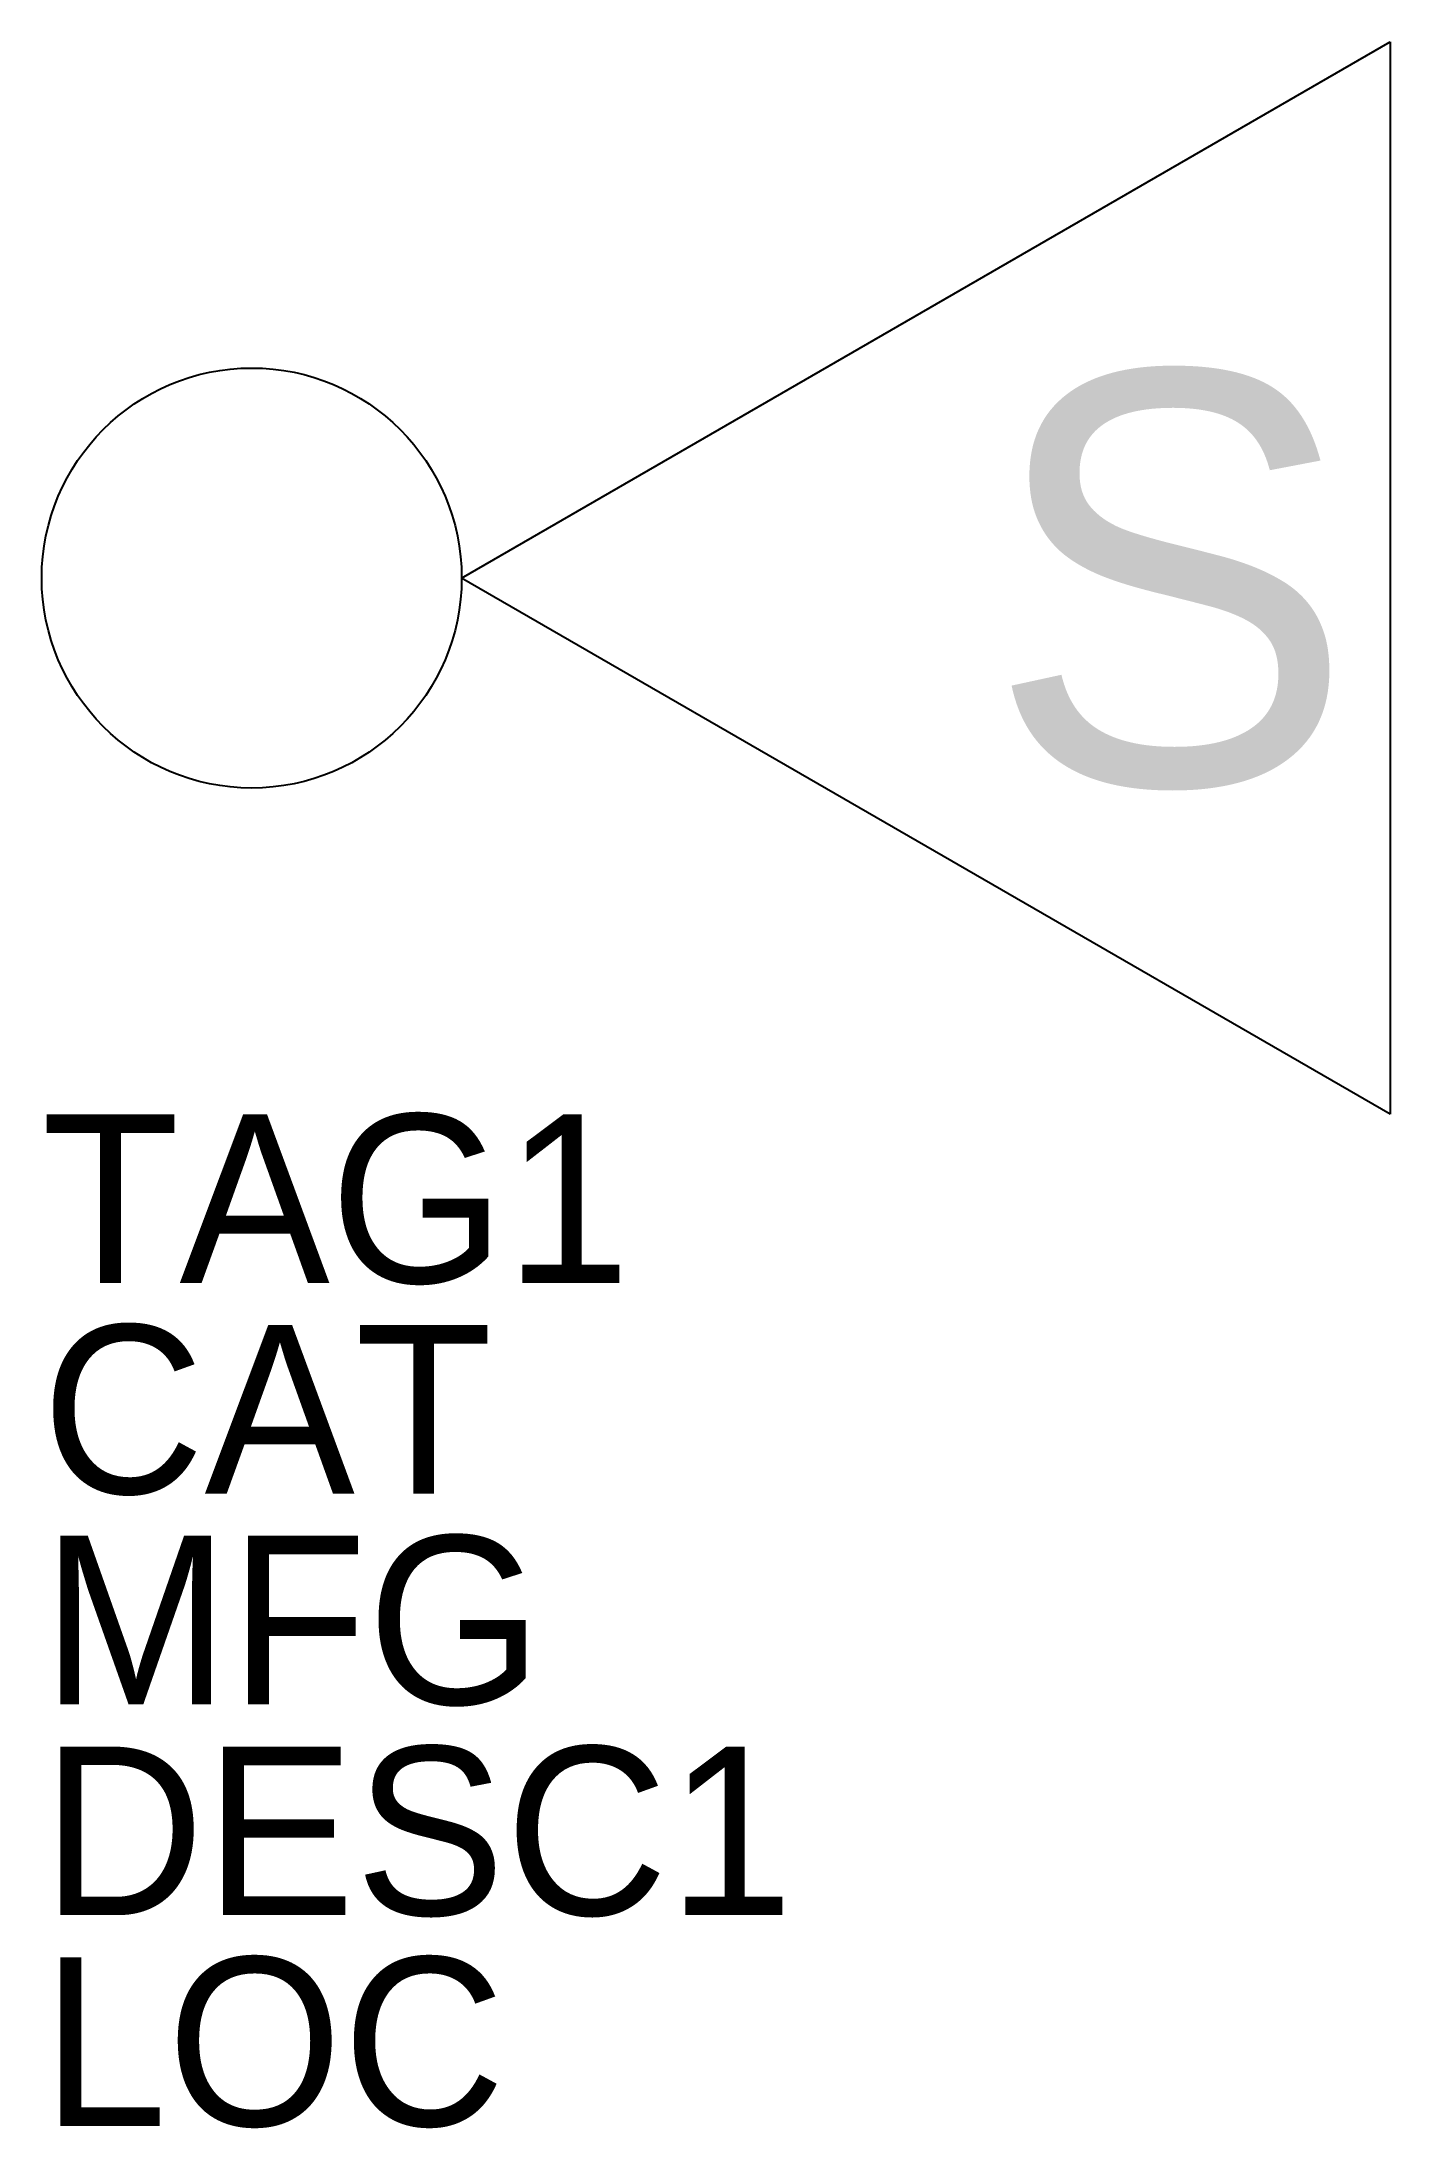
# Model space of a CAD drawing. Extents: x -0.5 to 0.5, y -1.15 to 0.4.
import ezdxf

# ---------------------------------------------------------------- set-up
doc = ezdxf.new("R2010")
doc.units = 0
doc.layers.get('0').update_dxf_attribs({"linetype": 'CONTINUOUS'})

msp = doc.modelspace()

# ---------------------------------------------------------------- linework, layer by layer
for p, q in [((-0.1886, 0), (0.5, 0.3976)), ((0.5, 0.3976), (0.5, -0.3976)), ((0.5, -0.3976), (-0.1886, 0))]:
    msp.add_line(p, q)
msp.add_circle((-0.3443, 0), 0.1557)

# ---------------------------------------------------------------- texts
for tag, p in [('TAG1', (-0.5, -0.5226)), ('CAT', (-0.5, -0.67885)), ('MFG', (-0.5, -0.8351)), ('DESC1', (-0.5, -0.99135)), ('LOC', (-0.5, -1.1476))]:
    msp.add_attdef(tag, p, '', height=0.125)
at = {"layer": '0.0'}
msp.add_text('S', height=0.3061, dxfattribs=at).set_placement((0.2006, -0.1532))

doc.saveas('drawing.dxf')
